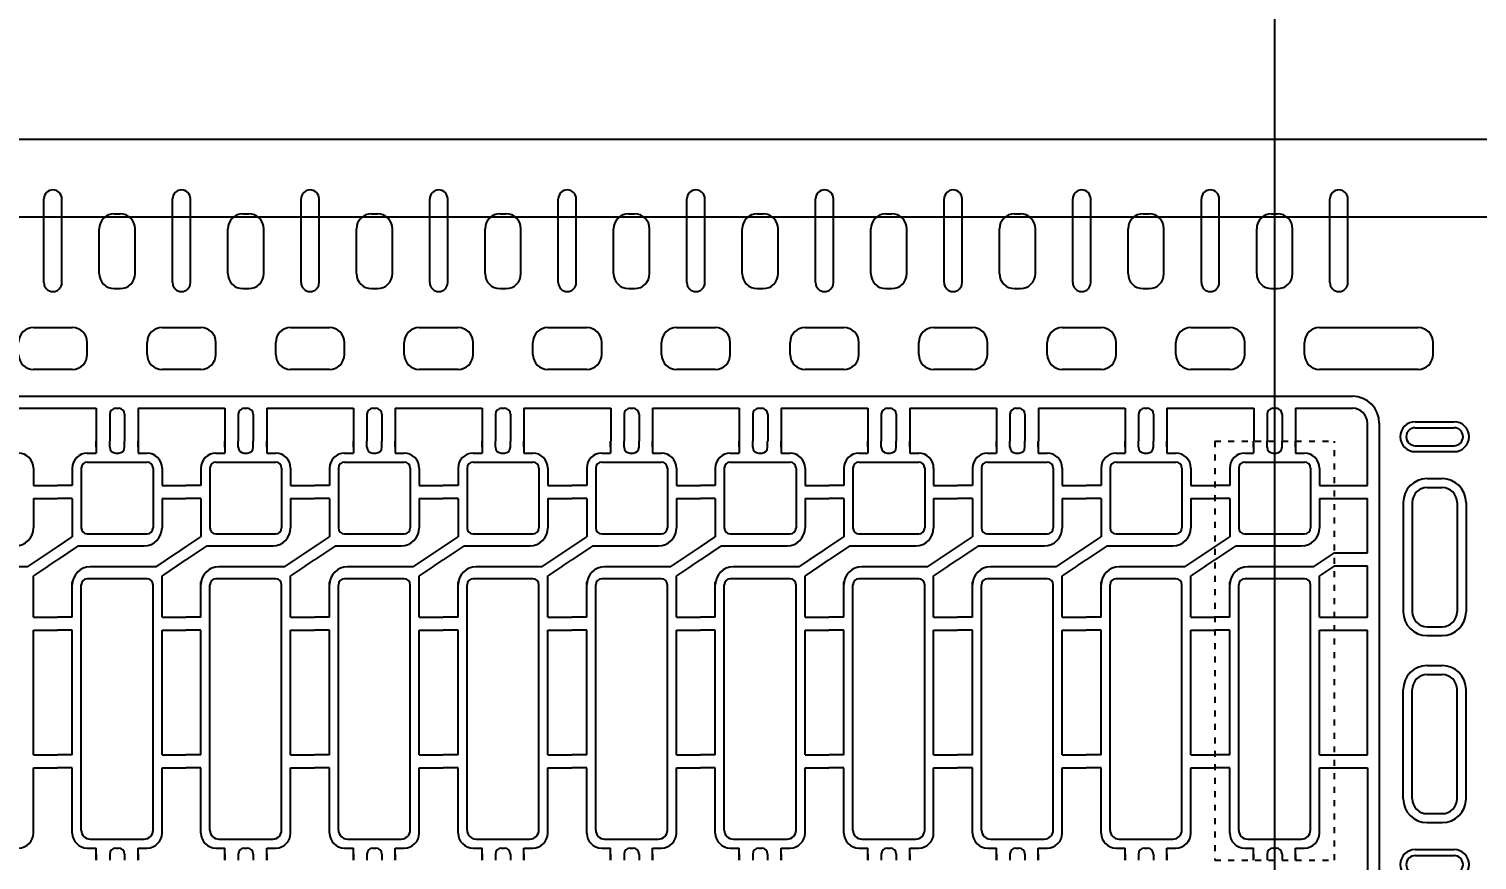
# Model space of a CAD drawing. Header units: millimetres. Extents: x -969 to -640, y 747 to 954.
# Drawn here: x -684.57 to -660.36, y 905.07 to 918.96 of the extents above; entities that cross this region are included whole.
import ezdxf

# ---------------------------------------------------------------- set-up
doc = ezdxf.new("R2010")
doc.units = ezdxf.units.MM
doc.header["$PDMODE"] = 3
doc.header["$PDSIZE"] = -1
for name, pattern in [('CENTER', [10.16, 6.35, -1.27, 1.27, -1.27]), ('DOT2', [0.125, 0, -0.125]), ('HIDDEN', [1.905, 1.27, -0.635])]:
    doc.linetypes.add(name, pattern=pattern)
doc.layers.get('DEFPOINTS').update_dxf_attribs({"color": 10})
for name, color, linetype in [('1', 3, 'Continuous'), ('6', 6, 'Continuous'), ('b etching', 1, 'Continuous'), ('CEN', 8, 'CENTER'), ('DIM', 7, 'Continuous'), ('HID', 1, 'HIDDEN')]:
    doc.layers.add(name, color=color, linetype=linetype)
doc.styles.add('SIMPLEX', font='simplex')
doc.styles.get("Standard").update_dxf_attribs({"font": 'txt.shx', "bigfont": 'chineset.shx'})
doc.dimstyles.new('ISO-25', dxfattribs={"dimtxt": 2.5, "dimasz": 2.5, "dimexe": 1.25, "dimexo": 0.625, "dimtad": 1, "dimtxsty": 'Standard', "dimcen": 2.5, "dimadec": 0, "dimazin": 0, "dimtfac": 1, "dimtmove": 0, "dimatfit": 3, "dimfxl": 1, "dimarcsym": 0})

# ---------------------------------------------------------------- blocks, each defined once
blk = doc.blocks.new('_OPEN30')
at = {"color": 0, "linetype": 'ByBlock'}
for p, q in [((-1, 0.268), (0, 0)), ((0, 0), (-1, -0.268)), ((0, 0), (-1, 0))]:
    blk.add_line(p, q, dxfattribs=at)
blk = doc.blocks.new('*D1')
at = {"layer": 'DEFPOINTS', "color": 0, "transparency": 16777216}
for p in [(-656.549, 952.064), (-903.349, 916.616), (-656.549, 916.616)]:
    blk.add_point(p, dxfattribs=at)
at = {"layer": 'DIM', "color": 0, "lineweight": -2, "transparency": 16777216}
for p, q in [((-903.349, 917.616), (-903.349, 953.064)), ((-656.549, 917.616), (-656.549, 953.064)), ((-901.349, 952.064), (-787.449, 952.064)), ((-658.549, 952.064), (-772.449, 952.064))]:
    blk.add_line(p, q, dxfattribs=at)
at = {"layer": 'DIM', "color": 0, "lineweight": -2, "transparency": 16777216, "xscale": 2, "yscale": 2, "zscale": 2, "rotation": 180}
blk.add_blockref('_OPEN30', (-903.349, 952.064), dxfattribs=at)
at = {"layer": 'DIM', "color": 0, "lineweight": -2, "transparency": 16777216, "xscale": 2, "yscale": 2, "zscale": 2}
blk.add_blockref('_OPEN30', (-656.549, 952.064), dxfattribs=at)
at = {"layer": 'DIM', "color": 0, "transparency": 16777216, "insert": (-779.949, 952.064), "char_height": 3, "attachment_point": 5, "style": 'SIMPLEX'}
blk.add_mtext('246,8', dxfattribs=at)
blk = doc.blocks.new('*D30')
at = {"layer": 'DEFPOINTS', "color": 0, "transparency": 16777216}
for p in [(-660.174, 942.797), (-718.249, 920.116), (-660.174, 858.416)]:
    blk.add_point(p, dxfattribs=at)
at = {"layer": 'DIM', "color": 0, "lineweight": -2, "transparency": 16777216}
for p, q in [((-718.249, 921.116), (-718.249, 943.797)), ((-660.174, 859.416), (-660.174, 943.797)), ((-716.249, 942.797), (-698.14, 942.797)), ((-662.174, 942.797), (-680.283, 942.797))]:
    blk.add_line(p, q, dxfattribs=at)
at = {"layer": 'DIM', "color": 0, "lineweight": -2, "transparency": 16777216, "xscale": 2, "yscale": 2, "zscale": 2, "rotation": 180}
blk.add_blockref('_OPEN30', (-718.249, 942.797), dxfattribs=at)
at = {"layer": 'DIM', "color": 0, "lineweight": -2, "transparency": 16777216, "xscale": 2, "yscale": 2, "zscale": 2}
blk.add_blockref('_OPEN30', (-660.174, 942.797), dxfattribs=at)
at = {"layer": 'DIM', "color": 0, "transparency": 16777216, "insert": (-689.211, 942.797), "char_height": 3, "attachment_point": 5, "style": 'SIMPLEX'}
blk.add_mtext('58,075', dxfattribs=at)
blk = doc.blocks.new('e1')
at = {"layer": '1'}
for p, q in [((-947.058, 906.581), (-947.058, 906.481)), ((-947.058, 906.481), (-947.058, 906.581)), ((-947.058, 906.581), (-947.058, 906.381)), ((-946.358, 906.581), (-946.358, 906.481)), ((-946.358, 906.481), (-946.358, 906.581)), ((-946.358, 906.581), (-946.358, 906.381)), ((-946.358, 906.381), (-946.208, 906.381)), ((-947.458, 906.131), (-947.458, 905.841)), ((-945.958, 906.131), (-945.958, 905.841)), ((-947.458, 905.841), (-947.708, 905.841)), ((-945.958, 905.841), (-945.708, 905.841)), ((-947.458, 905.621), (-947.708, 905.621)), ((-947.458, 905.621), (-947.458, 904.981)), ((-945.958, 905.621), (-945.958, 905.131)), ((-945.958, 905.621), (-945.708, 905.621)), ((-947.358, 904.831), (-946.258, 904.831)), ((-946.058, 904.481), (-947.158, 904.481)), ((-947.458, 903.641), (-947.458, 904.231)), ((-945.958, 903.641), (-945.958, 904.331)), ((-947.458, 903.641), (-947.708, 903.641)), ((-945.958, 903.641), (-945.708, 903.641)), ((-947.458, 903.421), (-947.708, 903.421)), ((-947.458, 901.341), (-947.458, 903.421)), ((-945.958, 901.341), (-945.958, 903.421)), ((-945.958, 903.421), (-945.708, 903.421)), ((-947.458, 901.341), (-947.708, 901.341)), ((-945.958, 901.341), (-945.708, 901.341)), ((-947.458, 901.121), (-947.708, 901.121)), ((-947.458, 900.031), (-947.458, 901.121)), ((-945.958, 900.031), (-945.958, 901.121)), ((-945.958, 901.121), (-945.708, 901.121)), ((-947.058, 899.581), (-947.058, 899.781)), ((-947.058, 899.581), (-947.058, 899.681)), ((-947.058, 899.681), (-947.058, 899.581)), ((-946.358, 899.781), (-946.208, 899.781)), ((-946.358, 899.581), (-946.358, 899.781)), ((-946.358, 899.581), (-946.358, 899.681)), ((-946.358, 899.681), (-946.358, 899.581))]:
    blk.add_line(p, q, dxfattribs=at)
at = {"layer": '1', "linetype": 'ByBlock'}
for p, q in [((-946.833, 906.481), (-946.833, 906.581)), ((-946.583, 906.481), (-946.583, 906.581)), ((-947.208, 906.381), (-947.058, 906.381)), ((-946.733, 906.381), (-946.683, 906.381)), ((-947.708, 904.814), (-947.458, 904.981)), ((-947.358, 904.831), (-947.708, 904.597)), ((-946.058, 904.481), (-945.708, 904.714)), ((-945.708, 904.497), (-945.958, 904.331)), ((-947.208, 899.781), (-947.058, 899.781)), ((-946.833, 899.681), (-946.833, 899.581)), ((-946.733, 899.781), (-946.683, 899.781)), ((-946.583, 899.681), (-946.583, 899.581))]:
    blk.add_line(p, q, dxfattribs=at)
for centre, start, end in [((-946.733, 906.481), 180, 270), ((-946.683, 906.481), 270, 0), ((-946.733, 899.681), 90, 180), ((-946.683, 899.681), 0, 90)]:
    blk.add_arc(centre, 0.1, start, end, dxfattribs=at)
at = {"layer": '1'}
for centre, radius, start, end in [((-947.208, 906.131), 0.25, 90, 180), ((-946.208, 906.131), 0.25, 0, 90), ((-946.258, 905.131), 0.3, 270, 0), ((-947.158, 904.181), 0.3, 90, 180), ((-947.208, 900.031), 0.25, 180, 270), ((-946.208, 900.031), 0.25, 270, 0)]:
    blk.add_arc(centre, radius, start, end, dxfattribs=at)
blk = doc.blocks.new('e2')
at = {"layer": 'b etching', "linetype": 'ByBlock'}
for p, q in [((-947.208, 906.231), (-946.208, 906.231)), ((-947.308, 906.131), (-947.308, 905.131)), ((-946.108, 906.131), (-946.108, 905.131)), ((-947.208, 905.031), (-946.208, 905.031)), ((-946.208, 904.281), (-947.208, 904.281)), ((-947.308, 900.081), (-947.308, 904.181)), ((-946.108, 900.081), (-946.108, 904.181)), ((-947.158, 899.931), (-946.258, 899.931))]:
    blk.add_line(p, q, dxfattribs=at)
for centre, radius, start, end in [((-947.208, 906.131), 0.1, 90, 180), ((-946.208, 906.131), 0.1, 360, 90), ((-947.208, 905.131), 0.1, 180, 270), ((-946.208, 905.131), 0.1, 270, 360), ((-947.208, 904.181), 0.1, 90, 180), ((-946.208, 904.181), 0.1, 0, 90), ((-947.158, 900.081), 0.15, 180, 270), ((-946.258, 900.081), 0.15, 270, 0)]:
    blk.add_arc(centre, radius, start, end, dxfattribs=at)

msp = doc.modelspace()

# ---------------------------------------------------------------- linework, layer by layer
at = {"layer": '1', "linetype": 'ByBlock'}
for p, q in [((-687.3986804, 917.11640189), (-657.5486804, 917.11640189)), ((-683.5986804, 913.51640189), (-683.5986804, 913.71640189)), ((-682.5986804, 913.51640189), (-682.5986804, 913.71640189)), ((-681.4486804, 913.51640189), (-681.4486804, 913.71640189)), ((-680.4486804, 913.51640189), (-680.4486804, 913.71640189)), ((-679.2986804, 913.51640189), (-679.2986804, 913.71640189)), ((-678.2986804, 913.51640189), (-678.2986804, 913.71640189)), ((-677.1486804, 913.51640189), (-677.1486804, 913.71640189)), ((-676.1486804, 913.51640189), (-676.1486804, 913.71640189)), ((-674.9986804, 913.51640189), (-674.9986804, 913.71640189)), ((-673.9986804, 913.51640189), (-673.9986804, 913.71640189)), ((-672.8486804, 913.51640189), (-672.8486804, 913.71640189)), ((-671.8486804, 913.51640189), (-671.8486804, 913.71640189)), ((-670.6986804, 913.51640189), (-670.6986804, 913.71640189)), ((-669.6986804, 913.51640189), (-669.6986804, 913.71640189)), ((-668.5486804, 913.51640189), (-668.5486804, 913.71640189)), ((-667.5486804, 913.51640189), (-667.5486804, 913.71640189)), ((-666.3986804, 913.51640189), (-666.3986804, 913.71640189)), ((-665.3986804, 913.51640189), (-665.3986804, 913.71640189)), ((-664.2486804, 913.51640189), (-664.2486804, 913.71640189)), ((-663.2486804, 913.51640189), (-663.2486804, 913.71640189)), ((-661.0986804, 913.51640189), (-661.0986804, 913.71640189)), ((-683.8486804, 913.26640189), (-684.4986804, 913.26640189)), ((-681.6986804, 913.26640189), (-682.3486804, 913.26640189)), ((-679.5486804, 913.26640189), (-680.1986804, 913.26640189)), ((-677.3986804, 913.26640189), (-678.0486804, 913.26640189)), ((-675.2486804, 913.26640189), (-675.8986804, 913.26640189)), ((-673.0986804, 913.26640189), (-673.7486804, 913.26640189)), ((-670.9486804, 913.26640189), (-671.5986804, 913.26640189)), ((-668.7986804, 913.26640189), (-669.4486804, 913.26640189)), ((-666.6486804, 913.26640189), (-667.2986804, 913.26640189)), ((-664.4986804, 913.26640189), (-665.1486804, 913.26640189)), ((-661.3486804, 913.26640189), (-662.9986804, 913.26640189)), ((-684.8986804, 912.61640189), (-683.4486804, 912.61640189)), ((-683.4486804, 912.61640189), (-683.4486804, 912.06640189)), ((-683.2236804, 912.51640189), (-683.2236804, 912.06640189)), ((-683.1236804, 912.61640189), (-683.0736804, 912.61640189)), ((-682.9736804, 912.51640189), (-682.9736804, 912.06640189)), ((-682.7486804, 912.61640189), (-681.2986804, 912.61640189)), ((-682.7486804, 912.61640189), (-682.7486804, 912.06640189)), ((-681.2986804, 912.61640189), (-681.2986804, 912.06640189)), ((-681.0736804, 912.51640189), (-681.0736804, 912.06640189)), ((-680.9736804, 912.61640189), (-680.9236804, 912.61640189)), ((-680.8236804, 912.51640189), (-680.8236804, 912.06640189)), ((-680.5986804, 912.61640189), (-679.1486804, 912.61640189)), ((-680.5986804, 912.61640189), (-680.5986804, 912.06640189)), ((-679.1486804, 912.61640189), (-679.1486804, 912.06640189)), ((-678.9236804, 912.51640189), (-678.9236804, 912.06640189)), ((-678.8236804, 912.61640189), (-678.7736804, 912.61640189)), ((-678.6736804, 912.51640189), (-678.6736804, 912.06640189)), ((-678.4486804, 912.61640189), (-676.9986804, 912.61640189)), ((-678.4486804, 912.61640189), (-678.4486804, 912.06640189)), ((-676.9986804, 912.61640189), (-676.9986804, 912.06640189)), ((-676.7736804, 912.51640189), (-676.7736804, 912.06640189)), ((-676.6736804, 912.61640189), (-676.6236804, 912.61640189)), ((-676.5236804, 912.51640189), (-676.5236804, 912.06640189)), ((-676.2986804, 912.61640189), (-674.8486804, 912.61640189)), ((-676.2986804, 912.61640189), (-676.2986804, 912.06640189)), ((-674.8486804, 912.61640189), (-674.8486804, 912.06640189)), ((-674.6236804, 912.51640189), (-674.6236804, 912.06640189)), ((-674.5236804, 912.61640189), (-674.4736804, 912.61640189)), ((-674.3736804, 912.51640189), (-674.3736804, 912.06640189)), ((-674.1486804, 912.61640189), (-672.6986804, 912.61640189)), ((-674.1486804, 912.61640189), (-674.1486804, 912.06640189)), ((-672.6986804, 912.61640189), (-672.6986804, 912.06640189)), ((-672.4736804, 912.51640189), (-672.4736804, 912.06640189)), ((-672.3736804, 912.61640189), (-672.3236804, 912.61640189)), ((-672.2236804, 912.51640189), (-672.2236804, 912.06640189)), ((-671.9986804, 912.61640189), (-670.5486804, 912.61640189)), ((-671.9986804, 912.61640189), (-671.9986804, 912.06640189)), ((-670.5486804, 912.61640189), (-670.5486804, 912.06640189)), ((-670.3236804, 912.51640189), (-670.3236804, 912.06640189)), ((-670.2236804, 912.61640189), (-670.1736804, 912.61640189)), ((-670.0736804, 912.51640189), (-670.0736804, 912.06640189)), ((-669.8486804, 912.61640189), (-668.3986804, 912.61640189)), ((-669.8486804, 912.61640189), (-669.8486804, 912.06640189)), ((-668.3986804, 912.61640189), (-668.3986804, 912.06640189)), ((-668.1736804, 912.51640189), (-668.1736804, 912.06640189)), ((-668.0736804, 912.61640189), (-668.0236804, 912.61640189)), ((-667.9236804, 912.51640189), (-667.9236804, 912.06640189)), ((-667.6986804, 912.61640189), (-666.2486804, 912.61640189)), ((-667.6986804, 912.61640189), (-667.6986804, 912.06640189)), ((-666.2486804, 912.61640189), (-666.2486804, 912.06640189)), ((-666.0236804, 912.51640189), (-666.0236804, 912.06640189)), ((-665.9236804, 912.61640189), (-665.8736804, 912.61640189)), ((-665.7736804, 912.51640189), (-665.7736804, 912.06640189)), ((-665.5486804, 912.61640189), (-664.0986804, 912.61640189)), ((-665.5486804, 912.61640189), (-665.5486804, 912.06640189)), ((-664.0986804, 912.61640189), (-664.0986804, 912.06640189)), ((-663.8736804, 912.51640189), (-663.8736804, 912.06640189)), ((-663.7736804, 912.61640189), (-663.7236804, 912.61640189)), ((-663.6236804, 912.51640189), (-663.6236804, 912.06640189)), ((-663.3986804, 912.61640189), (-662.4486804, 912.61640189)), ((-663.3986804, 912.61640189), (-663.3986804, 912.06640189)), ((-662.1986804, 911.32640189), (-662.1986804, 912.36640189)), ((-684.2486804, 911.32640189), (-684.0986804, 911.32640189)), ((-682.0986804, 911.32640189), (-681.9486804, 911.32640189)), ((-679.9486804, 911.32640189), (-679.7986804, 911.32640189)), ((-677.7986804, 911.32640189), (-677.6486804, 911.32640189)), ((-675.6486804, 911.32640189), (-675.4986804, 911.32640189)), ((-673.4986804, 911.32640189), (-673.3486804, 911.32640189)), ((-671.3486804, 911.32640189), (-671.1986804, 911.32640189)), ((-669.1986804, 911.32640189), (-669.0486804, 911.32640189)), ((-667.0486804, 911.32640189), (-666.8986804, 911.32640189)), ((-664.8986804, 911.32640189), (-664.7486804, 911.32640189)), ((-662.7486804, 911.32640189), (-662.1986804, 911.32640189)), ((-684.2486804, 911.10640189), (-684.0986804, 911.10640189)), ((-682.0986804, 911.10640189), (-681.9486804, 911.10640189)), ((-679.9486804, 911.10640189), (-679.7986804, 911.10640189)), ((-677.7986804, 911.10640189), (-677.6486804, 911.10640189)), ((-675.6486804, 911.10640189), (-675.4986804, 911.10640189)), ((-673.4986804, 911.10640189), (-673.3486804, 911.10640189)), ((-671.3486804, 911.10640189), (-671.1986804, 911.10640189)), ((-669.1986804, 911.10640189), (-669.0486804, 911.10640189)), ((-667.0486804, 911.10640189), (-666.8986804, 911.10640189)), ((-664.8986804, 911.10640189), (-664.7486804, 911.10640189)), ((-662.7486804, 911.10640189), (-662.1986804, 911.10640189)), ((-662.1986804, 910.19973522), (-662.1986804, 911.10640189)), ((-684.2486804, 910.19973522), (-684.0986804, 910.29973522)), ((-682.0986804, 910.19973522), (-681.9486804, 910.29973522)), ((-679.9486804, 910.19973522), (-679.7986804, 910.29973522)), ((-677.7986804, 910.19973522), (-677.6486804, 910.29973522)), ((-675.6486804, 910.19973522), (-675.4986804, 910.29973522)), ((-673.4986804, 910.19973522), (-673.3486804, 910.29973522)), ((-671.3486804, 910.19973522), (-671.1986804, 910.29973522)), ((-669.1986804, 910.19973522), (-669.0486804, 910.29973522)), ((-667.0486804, 910.19973522), (-666.8986804, 910.29973522)), ((-664.8986804, 910.19973522), (-664.7486804, 910.29973522)), ((-684.2486804, 909.98306855), (-684.0986804, 910.08306855)), ((-682.0986804, 909.98306855), (-681.9486804, 910.08306855)), ((-679.9486804, 909.98306855), (-679.7986804, 910.08306855)), ((-677.7986804, 909.98306855), (-677.6486804, 910.08306855)), ((-675.6486804, 909.98306855), (-675.4986804, 910.08306855)), ((-673.4986804, 909.98306855), (-673.3486804, 910.08306855)), ((-671.3486804, 909.98306855), (-671.1986804, 910.08306855)), ((-669.1986804, 909.98306855), (-669.0486804, 910.08306855)), ((-667.0486804, 909.98306855), (-666.8986804, 910.08306855)), ((-664.8986804, 909.98306855), (-664.7486804, 910.08306855)), ((-662.7486804, 910.19973522), (-662.1986804, 910.19973522)), ((-662.7486804, 909.98306855), (-662.1986804, 909.98306855)), ((-662.1986804, 909.12640189), (-662.1986804, 909.98306855)), ((-684.2486804, 909.12640189), (-684.0986804, 909.12640189)), ((-682.0986804, 909.12640189), (-681.9486804, 909.12640189)), ((-679.9486804, 909.12640189), (-679.7986804, 909.12640189)), ((-677.7986804, 909.12640189), (-677.6486804, 909.12640189)), ((-675.6486804, 909.12640189), (-675.4986804, 909.12640189)), ((-673.4986804, 909.12640189), (-673.3486804, 909.12640189)), ((-671.3486804, 909.12640189), (-671.1986804, 909.12640189)), ((-669.1986804, 909.12640189), (-669.0486804, 909.12640189)), ((-667.0486804, 909.12640189), (-666.8986804, 909.12640189)), ((-664.8986804, 909.12640189), (-664.7486804, 909.12640189)), ((-662.7486804, 909.12640189), (-662.1986804, 909.12640189)), ((-684.2486804, 908.90640189), (-684.0986804, 908.90640189)), ((-682.0986804, 908.90640189), (-681.9486804, 908.90640189)), ((-679.9486804, 908.90640189), (-679.7986804, 908.90640189)), ((-677.7986804, 908.90640189), (-677.6486804, 908.90640189)), ((-675.6486804, 908.90640189), (-675.4986804, 908.90640189)), ((-673.4986804, 908.90640189), (-673.3486804, 908.90640189)), ((-671.3486804, 908.90640189), (-671.1986804, 908.90640189)), ((-669.1986804, 908.90640189), (-669.0486804, 908.90640189)), ((-667.0486804, 908.90640189), (-666.8986804, 908.90640189)), ((-664.8986804, 908.90640189), (-664.7486804, 908.90640189)), ((-662.7486804, 908.90640189), (-662.1986804, 908.90640189)), ((-662.1986804, 906.82640189), (-662.1986804, 908.90640189)), ((-684.2486804, 906.82640189), (-684.0986804, 906.82640189)), ((-682.0986804, 906.82640189), (-681.9486804, 906.82640189)), ((-679.9486804, 906.82640189), (-679.7986804, 906.82640189)), ((-677.7986804, 906.82640189), (-677.6486804, 906.82640189)), ((-675.6486804, 906.82640189), (-675.4986804, 906.82640189)), ((-673.4986804, 906.82640189), (-673.3486804, 906.82640189)), ((-671.3486804, 906.82640189), (-671.1986804, 906.82640189)), ((-669.1986804, 906.82640189), (-669.0486804, 906.82640189)), ((-667.0486804, 906.82640189), (-666.8986804, 906.82640189)), ((-664.8986804, 906.82640189), (-664.7486804, 906.82640189)), ((-662.7486804, 906.82640189), (-662.1986804, 906.82640189)), ((-684.2486804, 906.60640189), (-684.0986804, 906.60640189)), ((-682.0986804, 906.60640189), (-681.9486804, 906.60640189)), ((-679.9486804, 906.60640189), (-679.7986804, 906.60640189)), ((-677.7986804, 906.60640189), (-677.6486804, 906.60640189)), ((-675.6486804, 906.60640189), (-675.4986804, 906.60640189)), ((-673.4986804, 906.60640189), (-673.3486804, 906.60640189)), ((-671.3486804, 906.60640189), (-671.1986804, 906.60640189)), ((-669.1986804, 906.60640189), (-669.0486804, 906.60640189)), ((-667.0486804, 906.60640189), (-666.8986804, 906.60640189)), ((-664.8986804, 906.60640189), (-664.7486804, 906.60640189)), ((-662.7486804, 906.60640189), (-662.1986804, 906.60640189)), ((-662.1986804, 906.60640189), (-662.1986804, 904.17640189))]:
    msp.add_line(p, q, dxfattribs=at)
at = {"layer": '1'}
for p, q in [((-684.3236804, 914.71640189), (-684.3236804, 916.11640189)), ((-684.3236804, 914.71640189), (-684.3236804, 916.11640189)), ((-684.0236804, 914.71640189), (-684.0236804, 916.11640189)), ((-684.0236804, 914.71640189), (-684.0236804, 916.11640189)), ((-682.1736804, 914.71640189), (-682.1736804, 916.11640189)), ((-682.1736804, 914.71640189), (-682.1736804, 916.11640189)), ((-681.8736804, 914.71640189), (-681.8736804, 916.11640189)), ((-681.8736804, 914.71640189), (-681.8736804, 916.11640189)), ((-680.0236804, 914.71640189), (-680.0236804, 916.11640189)), ((-680.0236804, 914.71640189), (-680.0236804, 916.11640189)), ((-679.7236804, 914.71640189), (-679.7236804, 916.11640189)), ((-679.7236804, 914.71640189), (-679.7236804, 916.11640189)), ((-677.8736804, 914.71640189), (-677.8736804, 916.11640189)), ((-677.8736804, 914.71640189), (-677.8736804, 916.11640189)), ((-677.5736804, 914.71640189), (-677.5736804, 916.11640189)), ((-677.5736804, 914.71640189), (-677.5736804, 916.11640189)), ((-675.7236804, 914.71640189), (-675.7236804, 916.11640189)), ((-675.7236804, 914.71640189), (-675.7236804, 916.11640189)), ((-675.4236804, 914.71640189), (-675.4236804, 916.11640189)), ((-675.4236804, 914.71640189), (-675.4236804, 916.11640189)), ((-673.5736804, 914.71640189), (-673.5736804, 916.11640189)), ((-673.5736804, 914.71640189), (-673.5736804, 916.11640189)), ((-673.2736804, 914.71640189), (-673.2736804, 916.11640189)), ((-673.2736804, 914.71640189), (-673.2736804, 916.11640189)), ((-671.4236804, 914.71640189), (-671.4236804, 916.11640189)), ((-671.4236804, 914.71640189), (-671.4236804, 916.11640189)), ((-671.1236804, 914.71640189), (-671.1236804, 916.11640189)), ((-671.1236804, 914.71640189), (-671.1236804, 916.11640189)), ((-669.2736804, 914.71640189), (-669.2736804, 916.11640189)), ((-669.2736804, 914.71640189), (-669.2736804, 916.11640189)), ((-668.9736804, 914.71640189), (-668.9736804, 916.11640189)), ((-668.9736804, 914.71640189), (-668.9736804, 916.11640189)), ((-667.1236804, 914.71640189), (-667.1236804, 916.11640189)), ((-667.1236804, 914.71640189), (-667.1236804, 916.11640189)), ((-666.8236804, 914.71640189), (-666.8236804, 916.11640189)), ((-666.8236804, 914.71640189), (-666.8236804, 916.11640189)), ((-664.9736804, 914.71640189), (-664.9736804, 916.11640189)), ((-664.9736804, 914.71640189), (-664.9736804, 916.11640189)), ((-664.6736804, 914.71640189), (-664.6736804, 916.11640189)), ((-664.6736804, 914.71640189), (-664.6736804, 916.11640189)), ((-662.8236804, 914.71640189), (-662.8236804, 916.11640189)), ((-662.8236804, 914.71640189), (-662.8236804, 916.11640189)), ((-662.5236804, 914.71640189), (-662.5236804, 916.11640189)), ((-662.5236804, 914.71640189), (-662.5236804, 916.11640189)), ((-683.1486804, 915.86640189), (-683.0486804, 915.86640189)), ((-680.9986804, 915.86640189), (-680.8986804, 915.86640189)), ((-678.8486804, 915.86640189), (-678.7486804, 915.86640189)), ((-676.6986804, 915.86640189), (-676.5986804, 915.86640189)), ((-674.5486804, 915.86640189), (-674.4486804, 915.86640189)), ((-672.3986804, 915.86640189), (-672.2986804, 915.86640189)), ((-670.2486804, 915.86640189), (-670.1486804, 915.86640189)), ((-668.0986804, 915.86640189), (-667.9986804, 915.86640189)), ((-665.9486804, 915.86640189), (-665.8486804, 915.86640189)), ((-663.7986804, 915.86640189), (-663.6986804, 915.86640189)), ((-683.3986804, 914.86640189), (-683.3986804, 915.61640189)), ((-682.7986804, 914.86640189), (-682.7986804, 915.61640189)), ((-681.2486804, 914.86640189), (-681.2486804, 915.61640189)), ((-680.6486804, 914.86640189), (-680.6486804, 915.61640189)), ((-679.0986804, 914.86640189), (-679.0986804, 915.61640189)), ((-678.4986804, 914.86640189), (-678.4986804, 915.61640189)), ((-676.9486804, 914.86640189), (-676.9486804, 915.61640189)), ((-676.3486804, 914.86640189), (-676.3486804, 915.61640189)), ((-674.7986804, 914.86640189), (-674.7986804, 915.61640189)), ((-674.1986804, 914.86640189), (-674.1986804, 915.61640189)), ((-672.6486804, 914.86640189), (-672.6486804, 915.61640189)), ((-672.0486804, 914.86640189), (-672.0486804, 915.61640189)), ((-670.4986804, 914.86640189), (-670.4986804, 915.61640189)), ((-669.8986804, 914.86640189), (-669.8986804, 915.61640189)), ((-668.3486804, 914.86640189), (-668.3486804, 915.61640189)), ((-667.7486804, 914.86640189), (-667.7486804, 915.61640189)), ((-666.1986804, 914.86640189), (-666.1986804, 915.61640189)), ((-665.5986804, 914.86640189), (-665.5986804, 915.61640189)), ((-664.0486804, 914.86640189), (-664.0486804, 915.61640189)), ((-663.4486804, 914.86640189), (-663.4486804, 915.61640189)), ((-683.1486804, 914.61640189), (-683.0486804, 914.61640189)), ((-680.9986804, 914.61640189), (-680.8986804, 914.61640189)), ((-678.8486804, 914.61640189), (-678.7486804, 914.61640189)), ((-676.6986804, 914.61640189), (-676.5986804, 914.61640189)), ((-674.5486804, 914.61640189), (-674.4486804, 914.61640189)), ((-672.3986804, 914.61640189), (-672.2986804, 914.61640189)), ((-670.2486804, 914.61640189), (-670.1486804, 914.61640189)), ((-668.0986804, 914.61640189), (-667.9986804, 914.61640189)), ((-665.9486804, 914.61640189), (-665.8486804, 914.61640189)), ((-663.7986804, 914.61640189), (-663.6986804, 914.61640189)), ((-684.4986804, 913.96640189), (-683.8486804, 913.96640189)), ((-682.3486804, 913.96640189), (-681.6986804, 913.96640189)), ((-680.1986804, 913.96640189), (-679.5486804, 913.96640189)), ((-678.0486804, 913.96640189), (-677.3986804, 913.96640189)), ((-675.8986804, 913.96640189), (-675.2486804, 913.96640189)), ((-673.7486804, 913.96640189), (-673.0986804, 913.96640189)), ((-671.5986804, 913.96640189), (-670.9486804, 913.96640189)), ((-669.4486804, 913.96640189), (-668.7986804, 913.96640189)), ((-667.2986804, 913.96640189), (-666.6486804, 913.96640189)), ((-665.1486804, 913.96640189), (-664.4986804, 913.96640189)), ((-662.9986804, 913.96640189), (-661.3486804, 913.96640189)), ((-661.3986804, 912.29140189), (-660.7486804, 912.29140189)), ((-661.3986804, 912.29140189), (-660.7486804, 912.29140189)), ((-661.3986804, 911.99140189), (-660.7486804, 911.99140189)), ((-661.3986804, 911.99140189), (-660.7486804, 911.99140189)), ((-661.1986804, 911.29140189), (-660.9486804, 911.29140189)), ((-661.4486804, 911.04140189), (-661.4486804, 909.21640189)), ((-660.6986804, 911.04140189), (-660.6986804, 909.21640189)), ((-661.1986804, 908.96640189), (-660.9486804, 908.96640189)), ((-661.1986804, 908.16640189), (-660.9486804, 908.16640189)), ((-661.4486804, 906.09140189), (-661.4486804, 907.91640189)), ((-660.6986804, 906.09140189), (-660.6986804, 907.91640189)), ((-661.1986804, 905.84140189), (-660.9486804, 905.84140189)), ((-661.3986804, 905.14140189), (-660.7486804, 905.14140189)), ((-661.3986804, 905.14140189), (-660.7486804, 905.14140189))]:
    msp.add_line(p, q, dxfattribs=at)
for centre, radius, start, end in [((-684.1736804, 916.11640189), 0.15, 0, 180), ((-684.1736804, 916.11640189), 0.15, 0, 180), ((-682.0236804, 916.11640189), 0.15, 0, 180), ((-682.0236804, 916.11640189), 0.15, 0, 180), ((-679.8736804, 916.11640189), 0.15, 0, 180), ((-679.8736804, 916.11640189), 0.15, 0, 180), ((-677.7236804, 916.11640189), 0.15, 0, 180), ((-677.7236804, 916.11640189), 0.15, 0, 180), ((-675.5736804, 916.11640189), 0.15, 0, 180), ((-675.5736804, 916.11640189), 0.15, 0, 180), ((-673.4236804, 916.11640189), 0.15, 0, 180), ((-673.4236804, 916.11640189), 0.15, 0, 180), ((-671.2736804, 916.11640189), 0.15, 0, 180), ((-671.2736804, 916.11640189), 0.15, 0, 180), ((-669.1236804, 916.11640189), 0.15, 0, 180), ((-669.1236804, 916.11640189), 0.15, 0, 180), ((-666.9736804, 916.11640189), 0.15, 0, 180), ((-666.9736804, 916.11640189), 0.15, 0, 180), ((-664.8236804, 916.11640189), 0.15, 0, 180), ((-664.8236804, 916.11640189), 0.15, 0, 180), ((-662.6736804, 916.11640189), 0.15, 0, 180), ((-662.6736804, 916.11640189), 0.15, 0, 180), ((-683.1486804, 915.61640189), 0.25, 90, 180), ((-683.0486804, 915.61640189), 0.25, 0, 90), ((-680.9986804, 915.61640189), 0.25, 90, 180), ((-680.8986804, 915.61640189), 0.25, 0, 90), ((-678.8486804, 915.61640189), 0.25, 90, 180), ((-678.7486804, 915.61640189), 0.25, 0, 90), ((-676.6986804, 915.61640189), 0.25, 90, 180), ((-676.5986804, 915.61640189), 0.25, 0, 90), ((-674.5486804, 915.61640189), 0.25, 90, 180), ((-674.4486804, 915.61640189), 0.25, 0, 90), ((-672.3986804, 915.61640189), 0.25, 90, 180), ((-672.2986804, 915.61640189), 0.25, 0, 90), ((-670.2486804, 915.61640189), 0.25, 90, 180), ((-670.1486804, 915.61640189), 0.25, 0, 90), ((-668.0986804, 915.61640189), 0.25, 90, 180), ((-667.9986804, 915.61640189), 0.25, 0, 90), ((-665.9486804, 915.61640189), 0.25, 90, 180), ((-665.8486804, 915.61640189), 0.25, 0, 90), ((-663.7986804, 915.61640189), 0.25, 90, 180), ((-663.6986804, 915.61640189), 0.25, 0, 90), ((-683.1486804, 914.86640189), 0.25, 180, 270), ((-683.0486804, 914.86640189), 0.25, 270, 0), ((-680.9986804, 914.86640189), 0.25, 180, 270), ((-680.8986804, 914.86640189), 0.25, 270, 0), ((-678.8486804, 914.86640189), 0.25, 180, 270), ((-678.7486804, 914.86640189), 0.25, 270, 0), ((-676.6986804, 914.86640189), 0.25, 180, 270), ((-676.5986804, 914.86640189), 0.25, 270, 0), ((-674.5486804, 914.86640189), 0.25, 180, 270), ((-674.4486804, 914.86640189), 0.25, 270, 0), ((-672.3986804, 914.86640189), 0.25, 180, 270), ((-672.2986804, 914.86640189), 0.25, 270, 0), ((-670.2486804, 914.86640189), 0.25, 180, 270), ((-670.1486804, 914.86640189), 0.25, 270, 0), ((-668.0986804, 914.86640189), 0.25, 180, 270), ((-667.9986804, 914.86640189), 0.25, 270, 0), ((-665.9486804, 914.86640189), 0.25, 180, 270), ((-665.8486804, 914.86640189), 0.25, 270, 0), ((-663.7986804, 914.86640189), 0.25, 180, 270), ((-663.6986804, 914.86640189), 0.25, 270, 0), ((-684.1736804, 914.71640189), 0.15, 180, 0), ((-684.1736804, 914.71640189), 0.15, 180, 0), ((-682.0236804, 914.71640189), 0.15, 180, 0), ((-682.0236804, 914.71640189), 0.15, 180, 0), ((-679.8736804, 914.71640189), 0.15, 180, 0), ((-679.8736804, 914.71640189), 0.15, 180, 0), ((-677.7236804, 914.71640189), 0.15, 180, 0), ((-677.7236804, 914.71640189), 0.15, 180, 0), ((-675.5736804, 914.71640189), 0.15, 180, 0), ((-675.5736804, 914.71640189), 0.15, 180, 0), ((-673.4236804, 914.71640189), 0.15, 180, 0), ((-673.4236804, 914.71640189), 0.15, 180, 0), ((-671.2736804, 914.71640189), 0.15, 180, 0), ((-671.2736804, 914.71640189), 0.15, 180, 0), ((-669.1236804, 914.71640189), 0.15, 180, 0), ((-669.1236804, 914.71640189), 0.15, 180, 0), ((-666.9736804, 914.71640189), 0.15, 180, 0), ((-666.9736804, 914.71640189), 0.15, 180, 0), ((-664.8236804, 914.71640189), 0.15, 180, 0), ((-664.8236804, 914.71640189), 0.15, 180, 0), ((-662.6736804, 914.71640189), 0.15, 180, 0), ((-662.6736804, 914.71640189), 0.15, 180, 0), ((-661.3986804, 912.14140189), 0.15, 90, 270), ((-661.3986804, 912.14140189), 0.15, 90, 270), ((-660.7486804, 912.14140189), 0.15, 270, 90), ((-660.7486804, 912.14140189), 0.15, 270, 90), ((-661.1986804, 911.04140189), 0.25, 90, 180), ((-660.9486804, 911.04140189), 0.25, 0, 90), ((-661.1986804, 909.21640189), 0.25, 180, 270), ((-660.9486804, 909.21640189), 0.25, 270, 0), ((-661.1986804, 907.91640189), 0.25, 90, 180), ((-660.9486804, 907.91640189), 0.25, 360, 90), ((-661.1986804, 906.09140189), 0.25, 180, 270), ((-660.9486804, 906.09140189), 0.25, 270, 360), ((-661.3986804, 904.99140189), 0.15, 90, 270), ((-661.3986804, 904.99140189), 0.15, 90, 270), ((-660.7486804, 904.99140189), 0.15, 270, 90), ((-660.7486804, 904.99140189), 0.15, 270, 90)]:
    msp.add_arc(centre, radius, start, end, dxfattribs=at)
at = {"layer": '1', "linetype": 'ByBlock'}
for centre, radius, start, end in [((-684.4986804, 913.71640189), 0.25, 90, 180), ((-683.8486804, 913.71640189), 0.25, 0, 90), ((-682.3486804, 913.71640189), 0.25, 90, 180), ((-681.6986804, 913.71640189), 0.25, 0, 90), ((-680.1986804, 913.71640189), 0.25, 90, 180), ((-679.5486804, 913.71640189), 0.25, 0, 90), ((-678.0486804, 913.71640189), 0.25, 90, 180), ((-677.3986804, 913.71640189), 0.25, 0, 90), ((-675.8986804, 913.71640189), 0.25, 90, 180), ((-675.2486804, 913.71640189), 0.25, 0, 90), ((-673.7486804, 913.71640189), 0.25, 90, 180), ((-673.0986804, 913.71640189), 0.25, 0, 90), ((-671.5986804, 913.71640189), 0.25, 90, 180), ((-670.9486804, 913.71640189), 0.25, 0, 90), ((-669.4486804, 913.71640189), 0.25, 90, 180), ((-668.7986804, 913.71640189), 0.25, 0, 90), ((-667.2986804, 913.71640189), 0.25, 90, 180), ((-666.6486804, 913.71640189), 0.25, 0, 90), ((-665.1486804, 913.71640189), 0.25, 90, 180), ((-664.4986804, 913.71640189), 0.25, 0, 90), ((-662.9986804, 913.71640189), 0.25, 90, 180), ((-661.3486804, 913.71640189), 0.25, 0, 90), ((-684.4986804, 913.51640189), 0.25, 180, 270), ((-683.8486804, 913.51640189), 0.25, 270, 0), ((-682.3486804, 913.51640189), 0.25, 180, 270), ((-681.6986804, 913.51640189), 0.25, 270, 0), ((-680.1986804, 913.51640189), 0.25, 180, 270), ((-679.5486804, 913.51640189), 0.25, 270, 0), ((-678.0486804, 913.51640189), 0.25, 180, 270), ((-677.3986804, 913.51640189), 0.25, 270, 0), ((-675.8986804, 913.51640189), 0.25, 180, 270), ((-675.2486804, 913.51640189), 0.25, 270, 0), ((-673.7486804, 913.51640189), 0.25, 180, 270), ((-673.0986804, 913.51640189), 0.25, 270, 0), ((-671.5986804, 913.51640189), 0.25, 180, 270), ((-670.9486804, 913.51640189), 0.25, 270, 0), ((-669.4486804, 913.51640189), 0.25, 180, 270), ((-668.7986804, 913.51640189), 0.25, 270, 0), ((-667.2986804, 913.51640189), 0.25, 180, 270), ((-666.6486804, 913.51640189), 0.25, 270, 0), ((-665.1486804, 913.51640189), 0.25, 180, 270), ((-664.4986804, 913.51640189), 0.25, 270, 0), ((-662.9986804, 913.51640189), 0.25, 180, 270), ((-661.3486804, 913.51640189), 0.25, 270, 0), ((-683.1236804, 912.51640189), 0.1, 90, 180), ((-683.0736804, 912.51640189), 0.1, 0, 90), ((-680.9736804, 912.51640189), 0.1, 90, 180), ((-680.9236804, 912.51640189), 0.1, 0, 90), ((-678.8236804, 912.51640189), 0.1, 90, 180), ((-678.7736804, 912.51640189), 0.1, 0, 90), ((-676.6736804, 912.51640189), 0.1, 90, 180), ((-676.6236804, 912.51640189), 0.1, 0, 90), ((-674.5236804, 912.51640189), 0.1, 90, 180), ((-674.4736804, 912.51640189), 0.1, 0, 90), ((-672.3736804, 912.51640189), 0.1, 90, 180), ((-672.3236804, 912.51640189), 0.1, 0, 90), ((-670.2236804, 912.51640189), 0.1, 90, 180), ((-670.1736804, 912.51640189), 0.1, 0, 90), ((-668.0736804, 912.51640189), 0.1, 90, 180), ((-668.0236804, 912.51640189), 0.1, 0, 90), ((-665.9236804, 912.51640189), 0.1, 90, 180), ((-665.8736804, 912.51640189), 0.1, 0, 90), ((-663.7736804, 912.51640189), 0.1, 90, 180), ((-663.7236804, 912.51640189), 0.1, 0, 90), ((-662.4486804, 912.36640189), 0.25, 0, 90)]:
    msp.add_arc(centre, radius, start, end, dxfattribs=at)
at = {"layer": '6', "linetype": 'DOT2'}
for p, q in [((-664.7486804, 912.06640189), (-664.7486804, 905.06640189)), ((-664.7486804, 912.06640189), (-662.7486804, 912.06640189)), ((-662.7486804, 905.06640189), (-662.7486804, 912.06640189)), ((-664.7486804, 905.06640189), (-662.7486804, 905.06640189))]:
    msp.add_line(p, q, dxfattribs=at)
at = {"layer": 'CEN', "linetype": 'ByBlock'}
for p, q in [((-663.7486804, 920.51640189), (-663.7486804, 853.71640189)), ((-901.6236804, 915.81640189), (-659.2736804, 915.81640189))]:
    msp.add_line(p, q, dxfattribs=at)
at = {"layer": 'HID', "linetype": 'ByBlock'}
for p, q in [((-712.3486804, 912.81640189), (-662.4486804, 912.81640189)), ((-661.9986804, 912.36640189), (-661.9986804, 861.86640189)), ((-661.3986804, 912.39140189), (-660.7486804, 912.39140189)), ((-661.3986804, 911.89140189), (-660.7486804, 911.89140189)), ((-661.1986804, 911.44140189), (-660.9486804, 911.44140189)), ((-661.5986804, 911.04140189), (-661.5986804, 909.21640189)), ((-660.5486804, 911.04140189), (-660.5486804, 909.21640189)), ((-661.1986804, 908.81640189), (-660.9486804, 908.81640189)), ((-661.1986804, 908.31640189), (-660.9486804, 908.31640189)), ((-661.5986804, 906.09140189), (-661.5986804, 907.91640189)), ((-660.5486804, 906.09140189), (-660.5486804, 907.91640189)), ((-661.1986804, 905.69140189), (-660.9486804, 905.69140189)), ((-661.3986804, 905.24140189), (-660.7486804, 905.24140189))]:
    msp.add_line(p, q, dxfattribs=at)
for centre, radius, start, end in [((-662.4486804, 912.36640189), 0.45, 0, 90), ((-661.3986804, 912.14140189), 0.25, 90, 270), ((-660.7486804, 912.14140189), 0.25, 270, 90), ((-661.1986804, 911.04140189), 0.4, 90, 180), ((-660.9486804, 911.04140189), 0.4, 0, 90), ((-661.1986804, 909.21640189), 0.4, 180, 270), ((-660.9486804, 909.21640189), 0.4, 270, 0), ((-661.1986804, 907.91640189), 0.4, 90, 180), ((-660.9486804, 907.91640189), 0.4, 360, 90), ((-661.1986804, 906.09140189), 0.4, 180, 270), ((-660.9486804, 906.09140189), 0.4, 270, 360), ((-661.3986804, 904.99140189), 0.25, 90, 270), ((-660.7486804, 904.99140189), 0.25, 270, 90)]:
    msp.add_arc(centre, radius, start, end, dxfattribs=at)

# ---------------------------------------------------------------- block references
at = {"linetype": 'ByBlock'}
for name, p in [('e1', (261.45886592, 5.48571429)), ('e1', (263.60886592, 5.48571429)), ('e1', (265.75886592, 5.48571429)), ('e1', (267.90886592, 5.48571429)), ('e1', (270.05886592, 5.48571429)), ('e1', (272.20886592, 5.48571429)), ('e1', (274.35886592, 5.48571429)), ('e1', (276.50886592, 5.48571429)), ('e1', (278.65886592, 5.48571429)), ('e1', (280.80886592, 5.48571429)), ('e1', (282.95886592, 5.48571429)), ('e2', (263.60886592, 5.48571429)), ('e2', (265.75886592, 5.48571429)), ('e2', (267.90886592, 5.48571429)), ('e2', (270.05886592, 5.48571429)), ('e2', (272.20886592, 5.48571429)), ('e2', (274.35886592, 5.48571429)), ('e2', (276.50886592, 5.48571429)), ('e2', (278.65886592, 5.48571429)), ('e2', (280.80886592, 5.48571429)), ('e2', (282.95886592, 5.48571429))]:
    msp.add_blockref(name, p, dxfattribs=at)

# ---------------------------------------------------------------- dimensions: what is measured, and where the dimension line sits
at = {"layer": 'DIM'}
for base, p1, p2, picture, middle in [((-656.5486803994, 952.0636081337), (-903.3486803994, 916.6164018862), (-656.5486803994, 916.6164018862), '*D1', (-779.9486803994, 952.0636081337)), ((-660.1736803994, 942.7969729261), (-718.2486803994, 920.1164018862), (-660.1736803994, 858.4164018862), '*D30', (-689.2111803994, 942.7969729261))]:
    dim = msp.add_linear_dim(base=base, p1=p1, p2=p2, dimstyle='ISO-25', override={"dimtxt": 3, "dimasz": 2, "dimexe": 1, "dimexo": 1, "dimgap": 1.5, "dimtad": 0, "dimdec": 8, "dimtxsty": 'SIMPLEX', "dimblk1": 'OPEN30', "dimblk2": 'OPEN30', "dimsah": 1, "dimtp": 0.05, "dimtm": 0.05, "dimtfac": 0.5, "dimtdec": 8}, dxfattribs=at)
    dim.commit()
    dim.dimension.update_dxf_attribs({"geometry": picture, "text_midpoint": middle})

doc.saveas('drawing.dxf')
